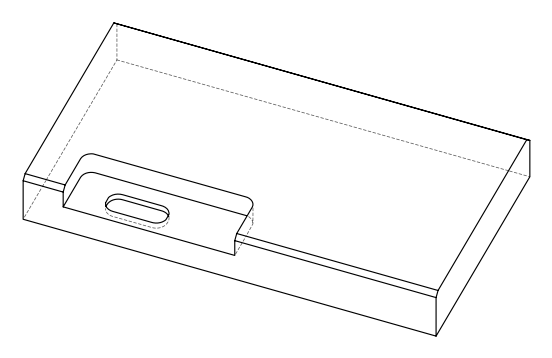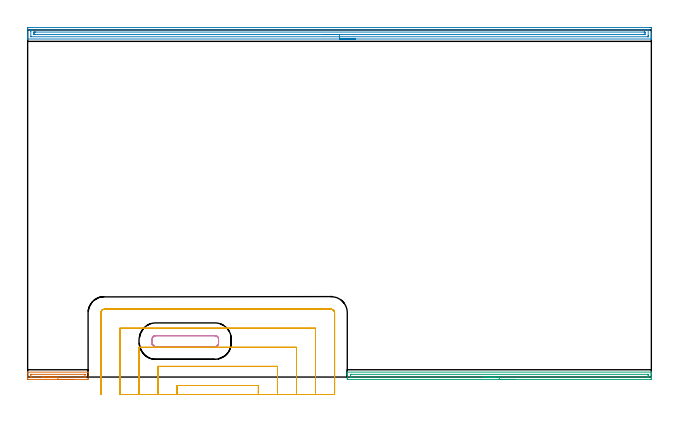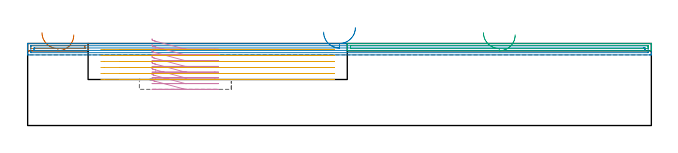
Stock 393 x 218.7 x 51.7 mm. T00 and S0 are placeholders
(PLAN: 5 operations, 1 tool changes, 35.4 min)
(1 AREA_MILL | FG_CHAMFER_SURFACE | UGT0205_001 | 0.78 min | 436 mm3)
(2 AREA_MILL_1 | FG_CHAMFER_SURFACE_1 | UGT0205_001 | 9.63 min | 10187 mm3)
(3 AREA_MILL_2 | FG_CHAMFER_SURFACE_2 | UGT0205_001 | 3.24 min | 2060 mm3)
(4 MILL_RECTANGULAR_POCKET | POCKET_RECTANGULAR_STRAIGHT | UGT0201_008 | Follow Part, ap 4, ae 75% | 2.35 min | 35696 mm3)
(5 MILL_SLOT | SLOT_PARTIAL_RECTANGULAR | UGT0201_008 | Follow Part, ap 4, ae 75% | 19.45 min | 158851 mm3)
(TOOL UGT0205_001 | Chamfer Mill 20 x 3 x 45 deg. | D20 FL50 Z2)
(TOOL UGT0201_008 | End Mill 16 mm | D16 FL32 Z4)
(OP 1 AREA_MILL)
G17 G21 G94 G90
T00 M6
G54
G17 G0 G90 X29.05 Y-1.5 S1061 M3
G43 Z61.7 H0
Z57.1
G94 G1 X29.012 Z56.228 F250.
X28.898 Z55.364
X28.709 Z54.512
X28.447 Z53.68
X28.113 Z52.874
X27.71 Z52.1
X27.242 Z51.364
X26.71 Z50.672
X26.121 Z50.029
X25.478 Z49.44
X24.786 Z48.908
X24.05 Z48.44
X23.276 Z48.037
X22.47 Z47.703
X21.638 Z47.441
X20.786 Z47.252
X19.922 Z47.138
X19.05 Z47.1
X0.487
X0.306 Y-1.498 Z47.102
X0.001 Y-1.491 Z47.105
X0. Y-1.063 Z47.536
Y-0.974 Z47.625
Y2.994 Z51.593
X0.006 Y3.093 Z51.688
X0.008 Y3.095 Z51.691
X0.045 Y3.1 Z51.7
X38.055
X38.092 Y3.095 Z51.691
X38.094 Y3.093 Z51.688
X38.1 Y2.994 Z51.592
Y-1.063 Z47.536
X38.099 Y-1.491 Z47.105
X37.793 Y-1.5 Z47.1
X19.05
Y-0.086 Z48.514
X2.255
X2.035 Y-0.081 Z48.519
X2.015 Y-0.079 Z48.521
X2.009 Y-0.067 Z48.533
X2.003 Y-0.038 Z48.562
X2.001 Y-0.01 Z48.59
X2. Y0.02 Z48.62
X2.001 Y1.311 Z49.911
X2.004 Y1.481 Z50.081
X2.01 Y1.617 Z50.217
X2.016 Y1.68 Z50.28
X2.035 Y1.681 Z50.281
X2.255 Y1.686 Z50.286
X35.845
X36.065 Y1.681 Z50.281
X36.085 Y1.679 Z50.279
X36.091 Y1.666 Z50.266
X36.097 Y1.638 Z50.238
X36.099 Y1.61 Z50.21
X36.1 Y1.58 Z50.18
Y0.545 Z49.145
X36.099 Y0.289 Z48.889
X36.096 Y0.119 Z48.719
X36.09 Y-0.017 Z48.583
X36.084 Y-0.08 Z48.52
X36.065 Y-0.081 Z48.519
X35.845 Y-0.086 Z48.514
X19.05
X18.178 Z48.552
X17.314 Z48.666
X16.462 Z48.855
X15.63 Z49.117
X14.824 Z49.451
X14.05 Z49.854
X13.314 Z50.323
X12.622 Z50.854
X11.979 Z51.443
X11.39 Z52.086
X10.858 Z52.778
X10.39 Z53.514
X9.987 Z54.288
X9.653 Z55.094
X9.391 Z55.926
X9.202 Z56.778
X9.088 Z57.643
X9.05 Z58.514
G0 Z61.7
M5
M2
(OP 2 AREA_MILL_1)
G17 G21 G94 G90
T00 M6
G54
G17 G0 G90 X206.5 Y213. S1061 M3
G43 Z61.7 H0
G94 G1 X206.462 Z60.828 F250.
X206.348 Z59.963
X206.159 Z59.112
X205.897 Z58.28
X205.563 Z57.474
X205.16 Z56.7
X204.692 Z55.964
X204.16 Z55.272
X203.571 Z54.629
X202.928 Z54.039
X202.236 Z53.508
X201.5 Z53.04
X200.726 Z52.637
X199.92 Z52.303
X199.088 Z52.041
X198.236 Z51.852
X197.372 Z51.738
X196.5 Z51.7
X0.185
X0.008 Y213.003 Z51.688
X0. Y213.025 Z51.666
Y213.416 Z51.284
Y213.654 Z51.045
Y214.387 Z50.308
Y215.639 Z49.058
Y217.043 Z47.653
Y217.668 Z47.028
Y219.438 Z45.259
X0.003 Y219.698 Z44.999
X0.009 Y220.192 Z44.506
X0.13 Y220.195 Z44.503
X0.632 Y220.2 Z44.5
X391.86
X392.368 Y220.199 Z44.501
X392.87 Y220.195 Z44.503
X392.991 Y220.192 Z44.506
X393. Y219.698 Z44.999
Y216.157 Z48.537
Y214.754 Z49.943
Y214.387 Z50.308
Y213.654 Z51.045
Y213.416 Z51.284
Y213.025 Z51.666
X392.992 Y213.003 Z51.688
X392.815 Y213. Z51.7
X196.5
Y214.414 Z50.286
X2.393 Y214.415 Z50.285
X2.011 Y214.421 Z50.279
X2.007 Y214.544 Z50.156
X2.001 Y214.803 Z49.897
X2. Y217.928 Z46.772
X2.001 Y218.343 Z46.357
X2.009 Y218.76 Z45.94
X2.011 Y218.78 Z45.92
X2.016 Y218.782 Z45.918
X2.042 Y218.784 Z45.916
X2.096 Y218.785 Z45.915
X2.204 Y218.786 Z45.914
X390.607 Y218.785 Z45.915
X390.989 Y218.779 Z45.921
X390.993 Y218.656 Z46.044
X390.999 Y218.397 Z46.303
X391. Y215.272 Z49.428
X390.999 Y214.857 Z49.843
X390.991 Y214.44 Z50.26
X390.989 Y214.42 Z50.28
X390.984 Y214.418 Z50.282
X390.958 Y214.416 Z50.284
X390.904 Y214.415 Z50.285
X390.796 Y214.414 Z50.286
X196.5
Y215.828 Z48.872
X4.542 Y215.829 Z48.871
X4.21 Y215.83 Z48.87
X4.099 Y215.832 Z48.868
X4.02 Y215.835 Z48.865
X4.01 Y215.95 Z48.75
X4.004 Y216.157 Z48.543
X4. Y216.365 Z48.335
Y217.043 Z47.657
X4.001 Y217.249 Z47.451
X4.006 Y217.319 Z47.381
X4.012 Y217.365 Z47.335
X4.044 Y217.367 Z47.333
X4.21 Y217.369 Z47.331
X4.772 Y217.371 Z47.329
X5.104 Y217.372 Z47.328
X388.458 Y217.371 Z47.329
X388.79 Y217.37 Z47.33
X388.901 Y217.368 Z47.332
X388.98 Y217.365 Z47.335
X388.99 Y217.25 Z47.45
X388.996 Y217.043 Z47.657
X389. Y216.835 Z47.865
Y216.157 Z48.543
X388.999 Y215.951 Z48.749
X388.994 Y215.881 Z48.819
X388.988 Y215.835 Z48.865
X388.956 Y215.833 Z48.867
X388.79 Y215.831 Z48.869
X388.228 Y215.829 Z48.871
X387.896 Y215.828 Z48.872
X196.5
X195.628 Z48.91
X194.764 Z49.023
X193.912 Z49.212
X193.08 Z49.475
X192.274 Z49.808
X191.5 Z50.211
X190.764 Z50.68
X190.072 Z51.211
X189.429 Z51.8
X188.84 Z52.444
X188.308 Z53.136
X187.84 Z53.872
X187.437 Z54.645
X187.103 Z55.451
X186.841 Z56.283
X186.652 Z57.135
X186.538 Z58.
X186.5 Z58.872
G0 Z61.7
M5
M2
(OP 3 AREA_MILL_2)
G17 G21 G94 G90
T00 M6
G54
G17 G0 G90 X307.2 Y-1.5 S1061 M3
G43 Z61.7 H0
Z57.1
G94 G1 X307.162 Z56.228 F250.
X307.048 Z55.364
X306.859 Z54.512
X306.597 Z53.68
X306.263 Z52.874
X305.86 Z52.1
X305.391 Z51.364
X304.86 Z50.672
X304.271 Z50.029
X303.628 Z49.44
X302.936 Z48.908
X302.2 Z48.44
X301.426 Z48.037
X300.62 Z47.703
X299.788 Z47.441
X298.936 Z47.252
X298.072 Z47.138
X297.2 Z47.1
X202.023
X201.498 Y-1.494 Z47.103
X201.408 Y-1.491 Z47.105
X201.4 Y-0.974 Z47.622
Y-0.705 Z47.891
Y-0.087 Z48.508
Y1.338 Z49.934
Y1.687 Z50.282
Y2.385 Z50.984
Y2.686 Z51.286
X201.408 Y3.069 Z51.66
X201.41 Y3.097 Z51.688
X201.576 Y3.1 Z51.7
X392.824
X392.99 Y3.097 Z51.688
X392.992 Y3.069 Z51.66
X393. Y2.686 Z51.285
Y2.385 Z50.984
Y1.687 Z50.282
Y0.451 Z49.048
Y-0.087 Z48.508
Y-0.705 Z47.891
X392.997 Y-0.974 Z47.622
X392.992 Y-1.491 Z47.105
X392.902 Y-1.494 Z47.103
X392.377 Y-1.5 Z47.1
X297.2
Y-0.086 Z48.514
X203.81
X203.587 Y-0.084 Z48.516
X203.476 Y-0.082 Z48.518
X203.423 Y-0.079 Z48.521
X203.409 Y-0.074 Z48.526
X203.407 Y-0.055 Z48.545
X203.403 Y0.057 Z48.657
X203.4 Y0.32 Z48.92
Y0.8 Z49.4
X203.401 Y1.206 Z49.806
X203.406 Y1.614 Z50.214
X203.41 Y1.667 Z50.267
X203.414 Y1.68 Z50.28
X203.421 Y1.681 Z50.281
X203.475 Y1.684 Z50.284
X203.587 Y1.685 Z50.285
X203.81 Y1.686 Z50.286
X390.59
X390.813 Y1.684 Z50.284
X390.924 Y1.682 Z50.282
X390.977 Y1.679 Z50.279
X390.99 Y1.674 Z50.274
X390.993 Y1.655 Z50.255
X390.997 Y1.543 Z50.143
X391. Y1.28 Z49.88
Y0.8 Z49.4
X390.999 Y0.394 Z48.994
X390.994 Y-0.014 Z48.586
X390.99 Y-0.067 Z48.533
X390.986 Y-0.08 Z48.52
X390.979 Y-0.081 Z48.519
X390.925 Y-0.084 Z48.516
X390.813 Y-0.085 Z48.515
X390.59 Y-0.086 Z48.514
X297.2
X296.328 Z48.552
X295.463 Z48.666
X294.612 Z48.855
X293.78 Z49.117
X292.974 Z49.451
X292.2 Z49.854
X291.464 Z50.323
X290.772 Z50.854
X290.129 Z51.443
X289.54 Z52.086
X289.008 Z52.778
X288.54 Z53.514
X288.137 Z54.288
X287.803 Z55.094
X287.541 Z55.926
X287.352 Z56.778
X287.238 Z57.643
X287.2 Z58.514
G0 Z61.7
M5
M2
(OP 4 MILL_RECTANGULAR_POCKET)
G17 G21 G94 G90
T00 M6
G54
G17 G0 G90 X78.4 Y23.912 S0 M3
G43 Z61.7 H0
Z54.7
G94 G1 Y21.348 Z54.013 F250.
X78.464 Y20.939 Z53.902
X78.601 Y20.548 Z53.791
X78.805 Y20.188 Z53.68
X79.07 Y19.87 Z53.569
X79.388 Y19.605 Z53.458
X79.748 Y19.401 Z53.347
X80.139 Y19.264 Z53.236
X80.548 Y19.2 Z53.125
X80.7 Z53.085
X99.35 Z48.087
X118. F500.
G3 X120.3 Y21.5 R2.3
G1 Y23.8
G3 X118. Y26.1 R2.3
G1 X80.7
G3 X78.4 Y23.8 R2.3
G1 Y21.5
G3 X80.7 Y19.2 R2.3
G1 X99.35
X100.35
G0 X78.4 Y23.912 Z51.087
G1 Y21.348 Z50.4 F250.
X78.464 Y20.939 Z50.289
X78.601 Y20.548 Z50.179
X78.805 Y20.188 Z50.068
X79.07 Y19.87 Z49.957
X79.388 Y19.605 Z49.846
X79.748 Y19.401 Z49.735
X80.139 Y19.264 Z49.624
X80.548 Y19.2 Z49.513
X80.7 Z49.472
X99.35 Z44.475
X118. F500.
G3 X120.3 Y21.5 R2.3
G1 Y23.8
G3 X118. Y26.1 R2.3
G1 X80.7
G3 X78.4 Y23.8 R2.3
G1 Y21.5
G3 X80.7 Y19.2 R2.3
G1 X99.35
X100.35
G0 X78.4 Y23.912 Z47.475
G1 Y21.348 Z46.788 F250.
X78.464 Y20.939 Z46.677
X78.601 Y20.548 Z46.566
X78.805 Y20.188 Z46.455
X79.07 Y19.87 Z46.344
X79.388 Y19.605 Z46.233
X79.748 Y19.401 Z46.122
X80.139 Y19.264 Z46.011
X80.548 Y19.2 Z45.9
X80.7 Z45.86
X99.35 Z40.862
X118. F500.
G3 X120.3 Y21.5 R2.3
G1 Y23.8
G3 X118. Y26.1 R2.3
G1 X80.7
G3 X78.4 Y23.8 R2.3
G1 Y21.5
G3 X80.7 Y19.2 R2.3
G1 X99.35
X100.35
G0 X78.4 Y23.912 Z43.862
G1 Y21.348 Z43.175 F250.
X78.464 Y20.939 Z43.065
X78.601 Y20.548 Z42.954
X78.805 Y20.188 Z42.843
X79.07 Y19.87 Z42.732
X79.388 Y19.605 Z42.621
X79.748 Y19.401 Z42.51
X80.139 Y19.264 Z42.399
X80.548 Y19.2 Z42.288
X80.7 Z42.247
X99.35 Z37.25
X118. F500.
G3 X120.3 Y21.5 R2.3
G1 Y23.8
G3 X118. Y26.1 R2.3
G1 X80.7
G3 X78.4 Y23.8 R2.3
G1 Y21.5
G3 X80.7 Y19.2 R2.3
G1 X99.35
X100.35
G0 X78.4 Y23.912 Z40.25
G1 Y21.348 Z39.563 F250.
X78.464 Y20.939 Z39.452
X78.601 Y20.548 Z39.341
X78.805 Y20.188 Z39.23
X79.07 Y19.87 Z39.119
X79.388 Y19.605 Z39.008
X79.748 Y19.401 Z38.897
X80.139 Y19.264 Z38.786
X80.548 Y19.2 Z38.675
X80.7 Z38.635
X99.35 Z33.637
X118. F500.
G3 X120.3 Y21.5 R2.3
G1 Y23.8
G3 X118. Y26.1 R2.3
G1 X80.7
G3 X78.4 Y23.8 R2.3
G1 Y21.5
G3 X80.7 Y19.2 R2.3
G1 X99.35
X100.35
G0 X78.4 Y23.912 Z36.637
G1 Y21.348 Z35.95 F250.
X78.464 Y20.939 Z35.84
X78.601 Y20.548 Z35.729
X78.805 Y20.188 Z35.618
X79.07 Y19.87 Z35.507
X79.388 Y19.605 Z35.396
X79.748 Y19.401 Z35.285
X80.139 Y19.264 Z35.174
X80.548 Y19.2 Z35.063
X80.7 Z35.022
X99.35 Z30.025
X118. F500.
G3 X120.3 Y21.5 R2.3
G1 Y23.8
G3 X118. Y26.1 R2.3
G1 X80.7
G3 X78.4 Y23.8 R2.3
G1 Y21.5
G3 X80.7 Y19.2 R2.3
G1 X99.35
X100.35
G0 X78.4 Y23.912 Z33.025
G1 Y21.348 Z32.338 F250.
X78.464 Y20.939 Z32.227
X78.601 Y20.548 Z32.116
X78.805 Y20.188 Z32.005
X79.07 Y19.87 Z31.894
X79.388 Y19.605 Z31.783
X79.748 Y19.401 Z31.672
X80.139 Y19.264 Z31.561
X80.548 Y19.2 Z31.45
X80.7 Z31.41
X99.35 Z26.412
X118. F500.
G3 X120.3 Y21.5 R2.3
G1 Y23.8
G3 X118. Y26.1 R2.3
G1 X80.7
G3 X78.4 Y23.8 R2.3
G1 Y21.5
G3 X80.7 Y19.2 R2.3
G1 X99.35
X100.35
G0 X78.4 Y23.912 Z29.412
G1 Y21.348 Z28.725 F250.
X78.464 Y20.939 Z28.615
X78.601 Y20.548 Z28.504
X78.805 Y20.188 Z28.393
X79.07 Y19.87 Z28.282
X79.388 Y19.605 Z28.171
X79.748 Y19.401 Z28.06
X80.139 Y19.264 Z27.949
X80.548 Y19.2 Z27.838
X80.7 Z27.797
X99.35 Z22.8
X118. F500.
G3 X120.3 Y21.5 R2.3
G1 Y23.8
G3 X118. Y26.1 R2.3
G1 X80.7
G3 X78.4 Y23.8 R2.3
G1 Y21.5
G3 X80.7 Y19.2 R2.3
G1 X99.35
X100.35
G0 Z61.7
M5
M2
(OP 5 MILL_SLOT)
G17 G21 G94 G90
T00 M6
G54
G17 G0 G90 X145.4 Y-11. S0 M3
G43 Z61.7 H0
Z47.917
G94 G1 Y-8. F250.
Y-5.3 F500.
X94.1
Y-8.
Y-11. F250.
X157.4
Y-8.
Y6.7 F500.
X82.1
Y-8.
Y-11. F250.
X169.4
Y-8.
Y18.7 F500.
X70.1
Y-8.
Y-11. F250.
X181.4
Y-8.
Y30.7 F500.
X58.1
Y-8.
Y-11. F250.
X193.4
Y-8.
Y40.5 F500.
G3 X191.2 Y42.7 R2.2
G1 X48.3
G3 X46.1 Y40.5 R2.2
G1 Y-8.
Y-11. F250.
G0 X145.4 Z44.133
G1 Y-8.
Y-5.3 F500.
X94.1
Y-8.
Y-11. F250.
X157.4
Y-8.
Y6.7 F500.
X82.1
Y-8.
Y-11. F250.
X169.4
Y-8.
Y18.7 F500.
X70.1
Y-8.
Y-11. F250.
X181.4
Y-8.
Y30.7 F500.
X58.1
Y-8.
Y-11. F250.
X193.4
Y-8.
Y40.5 F500.
G3 X191.2 Y42.7 R2.2
G1 X48.3
G3 X46.1 Y40.5 R2.2
G1 Y-8.
Y-11. F250.
G0 X145.4 Z40.35
G1 Y-8.
Y-5.3 F500.
X94.1
Y-8.
Y-11. F250.
X157.4
Y-8.
Y6.7 F500.
X82.1
Y-8.
Y-11. F250.
X169.4
Y-8.
Y18.7 F500.
X70.1
Y-8.
Y-11. F250.
X181.4
Y-8.
Y30.7 F500.
X58.1
Y-8.
Y-11. F250.
X193.4
Y-8.
Y40.5 F500.
G3 X191.2 Y42.7 R2.2
G1 X48.3
G3 X46.1 Y40.5 R2.2
G1 Y-8.
Y-11. F250.
G0 X145.4 Z36.567
G1 Y-8.
Y-5.3 F500.
X94.1
Y-8.
Y-11. F250.
X157.4
Y-8.
Y6.7 F500.
X82.1
Y-8.
Y-11. F250.
X169.4
Y-8.
Y18.7 F500.
X70.1
Y-8.
Y-11. F250.
X181.4
Y-8.
Y30.7 F500.
X58.1
Y-8.
Y-11. F250.
X193.4
Y-8.
Y40.5 F500.
G3 X191.2 Y42.7 R2.2
G1 X48.3
G3 X46.1 Y40.5 R2.2
G1 Y-8.
Y-11. F250.
G0 X145.4 Z32.783
G1 Y-8.
Y-5.3 F500.
X94.1
Y-8.
Y-11. F250.
X157.4
Y-8.
Y6.7 F500.
X82.1
Y-8.
Y-11. F250.
X169.4
Y-8.
Y18.7 F500.
X70.1
Y-8.
Y-11. F250.
X181.4
Y-8.
Y30.7 F500.
X58.1
Y-8.
Y-11. F250.
X193.4
Y-8.
Y40.5 F500.
G3 X191.2 Y42.7 R2.2
G1 X48.3
G3 X46.1 Y40.5 R2.2
G1 Y-8.
Y-11. F250.
G0 X145.4 Z29.
G1 Y-8.
Y-5.3 F500.
X94.1
Y-8.
Y-11. F250.
X157.4
Y-8.
Y6.7 F500.
X82.1
Y-8.
Y-11. F250.
X169.4
Y-8.
Y18.7 F500.
X70.1
Y-8.
Y-11. F250.
X181.4
Y-8.
Y30.7 F500.
X58.1
Y-8.
Y-11. F250.
X193.4
Y-8.
Y40.5 F500.
G3 X191.2 Y42.7 R2.2
G1 X48.3
G3 X46.1 Y40.5 R2.2
G1 Y-8.
Y-11. F250.
G0 Z61.7
M5
M2
